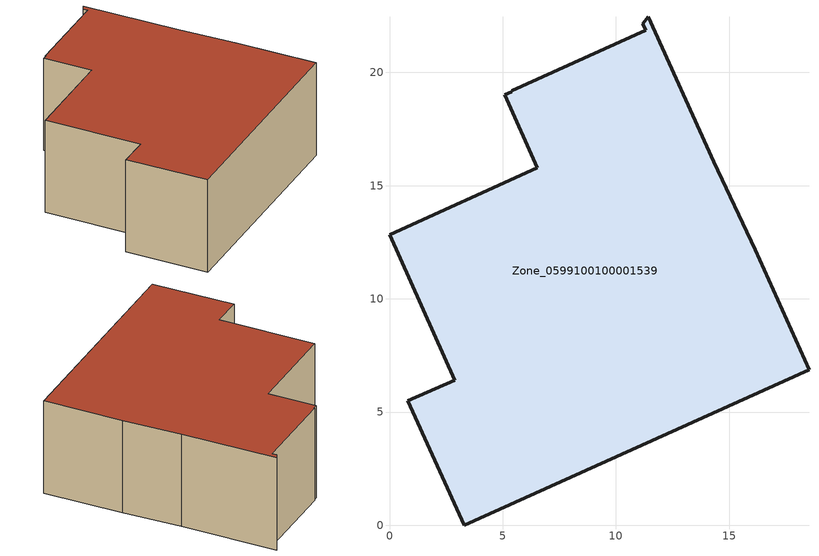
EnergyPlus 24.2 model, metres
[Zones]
Zone_0599100100001539
 floor ground (C_G): 5.09,19.02 5.4,19.14 5.39,19.2 11.31,21.86 11.18,22.15 11.43,22.46 14.32,16.05 16.15,12.17 18.53,6.86 3.3,0 0.8,5.51 2.88,6.41 0,12.83 6.54,15.8 z0
 wall outside (C_F): 11.43,22.46 11.18,22.15 11.31,21.86 5.39,19.2 5.4,19.14 5.09,19.02 6.54,15.8 0,12.83 2.88,6.41 0.8,5.51 3.3,0 18.53,6.86 16.15,12.17 14.32,16.05 11.43,22.46 z0:7.13
 roof outside (C_R): 5.4,19.14 5.09,19.02 6.54,15.8 0,12.83 2.88,6.41 0.8,5.51 3.3,0 18.53,6.86 16.15,12.17 14.32,16.05 11.43,22.46 11.18,22.15 11.31,21.86 5.39,19.2 z7.13
[BUILDING]
Pand.0599100100001539: North Axis=0; Terrain=City; Loads Convergence Tolerance Value=0.04; Temperature Convergence Tolerance Value=0.4; Solar Distribution=FullExterior; Maximum Number of Warmup Days=25; Minimum Number of Warmup Days=1
[Site:Location]
Rotterdam.The.Hague.AP_ZH_NLD Design_Conditions: Latitude=51.96; Longitude=4.45; Time Zone=1; Elevation=-4.5
[SITE:GROUNDTEMPERATURE:BUILDINGSURFACE]
18, 18, 18, 18, 18, 18, 18, 18, 18, 18, 18, 18
[MATERIAL] Thermal Absorptance=0.9; Solar Absorptance=0.7; Visible Absorptance=0.7
Name | Roughness | Thickness | Conductivity | Density | Specific Heat
G.D.2006-2014 | MediumSmooth | 0.15 | 0.06 | 540 | 1210
F.D.2006-2014 | Rough | 0.3 | 0.12 | 1920 | 840
R.D.2006-2014 | MediumRough | 0.2 | 0.08 | 1500 | 1000
[CONSTRUCTION]
C_G: G.D.2006-2014
C_F: F.D.2006-2014
C_R: R.D.2006-2014
[ZONE]
Zone_0599100100001539: Type=1; Multiplier=1; Ceiling Height=Autocalculate; Volume=Autocalculate; Floor Area=autocalculate; Part of Total Floor Area=Yes
[ZONEINFILTRATION:DESIGNFLOWRATE]
Infil_Zone_0599100100001539: Zone or ZoneList or Space or SpaceList=Zone_0599100100001539; Schedule=AlwaysOn; Design Flow Rate Calculation Method=Flow/Area; Flow Rate per Floor Area=0.0021; Constant Term Coefficient=1; Temperature Term Coefficient=0; Velocity Term Coefficient=0; Velocity Squared Term Coefficient=0
[HVACTEMPLATE:ZONE:IDEALLOADSAIRSYSTEM]
Zone_0599100100001539: Maximum Heating Supply Air Temperature=50; Minimum Cooling Supply Air Temperature=13; Maximum Heating Supply Air Humidity Ratio=0.0156; Minimum Cooling Supply Air Humidity Ratio=0.0077; Heating Limit=NoLimit; Cooling Limit=NoLimit; Dehumidification Control Type=ConstantSensibleHeatRatio; Cooling Sensible Heat Ratio=0.7; Dehumidification Setpoint=60; Humidification Control Type=None; Humidification Setpoint=30; Outdoor Air Method=None; Outdoor Air Flow Rate per Person=0.00944; Outdoor Air Flow Rate per Zone Floor Area=0; Outdoor Air Flow Rate per Zone=0; Demand Controlled Ventilation Type=None; Outdoor Air Economizer Type=NoEconomizer; Heat Recovery Type=None; Sensible Heat Recovery Effectiveness=0.7; Latent Heat Recovery Effectiveness=0.65
[ZONECONTROL:THERMOSTAT]
ThermostatControl_Zone_0599100100001539: Zone or ZoneList=Zone_0599100100001539; Control Type Schedule=DualSetpointControlType; Control 1=Thermostat_Zone_0599100100001539; Temperature Difference Between Cutout And Setpoint=0
[THERMOSTATSETPOINT:DUALSETPOINT]
Thermostat_Zone_0599100100001539: Heating Setpoint Temperature Schedule=HeatingSetpoint_Zone_0599100100001539; Cooling Setpoint Temperature Schedule=CoolingSetpoint_Zone_0599100100001539
[SCHEDULE:COMPACT]
HeatingSetpoint_Zone_0599100100001539: Through: 12/31, For: AllDays, Until: 24:00, 21
CoolingSetpoint_Zone_0599100100001539: Through: 12/31, For: AllDays, Until: 24:00, 24
DualSetpointControlType: Through: 12/31, For: AllDays, Until: 24:00, 4
AlwaysOn: Through: 12/31, For: AllDays, Until: 24:00, 1
